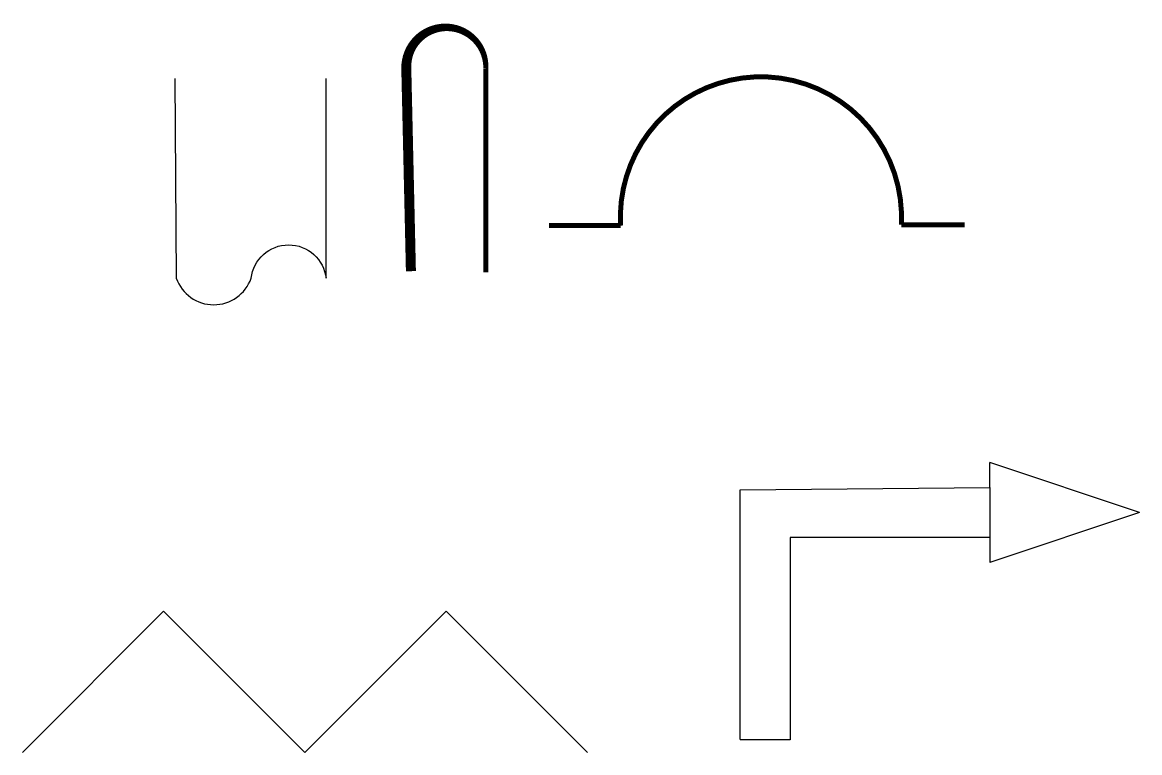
# Model space of a CAD drawing. Header units: millimetres. Extents: x 21 to 244, y 10 to 156.
import ezdxf

# ---------------------------------------------------------------- set-up
doc = ezdxf.new("R2010")
doc.units = ezdxf.units.MM

msp = doc.modelspace()

# ---------------------------------------------------------------- linework, layer by layer
for p, q in [((214.2753031882693, 63.0559876381054), (214.2753031882693, 68.05598763810539)), ((244.2753031882693, 58.0559876381054), (214.2753031882693, 68.05598763810539)), ((164.2770761172251, 62.63492974149631), (214.2753031882693, 63.0559876381054)), ((214.2753031882693, 63.0559876381054), (214.2753031882693, 53.0559876381054)), ((214.2753031882693, 63.0559876381054), (214.2753031882693, 58.0559876381054)), ((164.2770761172251, 12.63492974149631), (164.2770761172251, 62.63492974149631)), ((244.2753031882693, 58.0559876381054), (214.2753031882693, 48.05598763810541)), ((214.2753031882693, 53.0559876381054), (174.2753031882693, 53.05598763810539)), ((174.2753031882693, 53.05598763810539), (174.2753031882693, 12.55036991978466)), ((214.2753031882693, 53.0559876381054), (214.2753031882693, 48.05598763810541)), ((164.2770761172251, 12.63492974149631), (174.2770761172251, 12.63492974149631))]:
    msp.add_line(p, q)
for points, format in [([(98.36820995234422, 106.3707087754475, 2, 2, 0), (97.44043292652907, 147.0231793032527, 2, 1, -1.033063608206873), (113.3672699961718, 146.8686071337832, 1, 1, 0), (113.3672699961718, 106.1585374341264, 1, 1, 0)], "xyseb"), ([(66.38503817387686, 104.9472563774136, -0.8922744173785817), (81.38503817387686, 104.9472563774136), (81.38503817387686, 144.9472563774136)], "xyb"), ([(51.38503817387686, 104.9472563774136, 0.7058853112824708), (66.38503817387686, 104.9472563774136)], "xyb")]:
    msp.add_lwpolyline(points, format=format)
at = {"const_width": 1}
msp.add_lwpolyline([(196.5604274054475, 115.6474315100347, 0.2116609078626883), (188.4294202477047, 136.9587731401126, 0.2116609078626882), (167.1795990720715, 145.2492290670665, 0.2006012552791366), (147.545489623378, 135.9786961680418, 0.2006012552791366), (140.3502643750982, 115.492853063554)], format="xyb", dxfattribs=at)
for points in [[(51.06999292574665, 144.9460156893176), (51.38503817387686, 104.9472563774136)], [(20.56773741166353, 10.0101726940884), (48.85200865912543, 38.2944439415503), (77.13627990658733, 10.0101726940884), (105.4205511540492, 38.2944439415503), (133.7048224015111, 10.0101726940884)]]:
    msp.add_lwpolyline(points)
for points in [[(140.3502643750982, 115.492853063554), (126.0464399990982, 115.492853063554)], [(196.5604274054475, 115.6474315100347), (209.2405743212707, 115.6474315100347)]]:
    msp.add_lwpolyline(points, dxfattribs=at)

doc.saveas('drawing.dxf')
